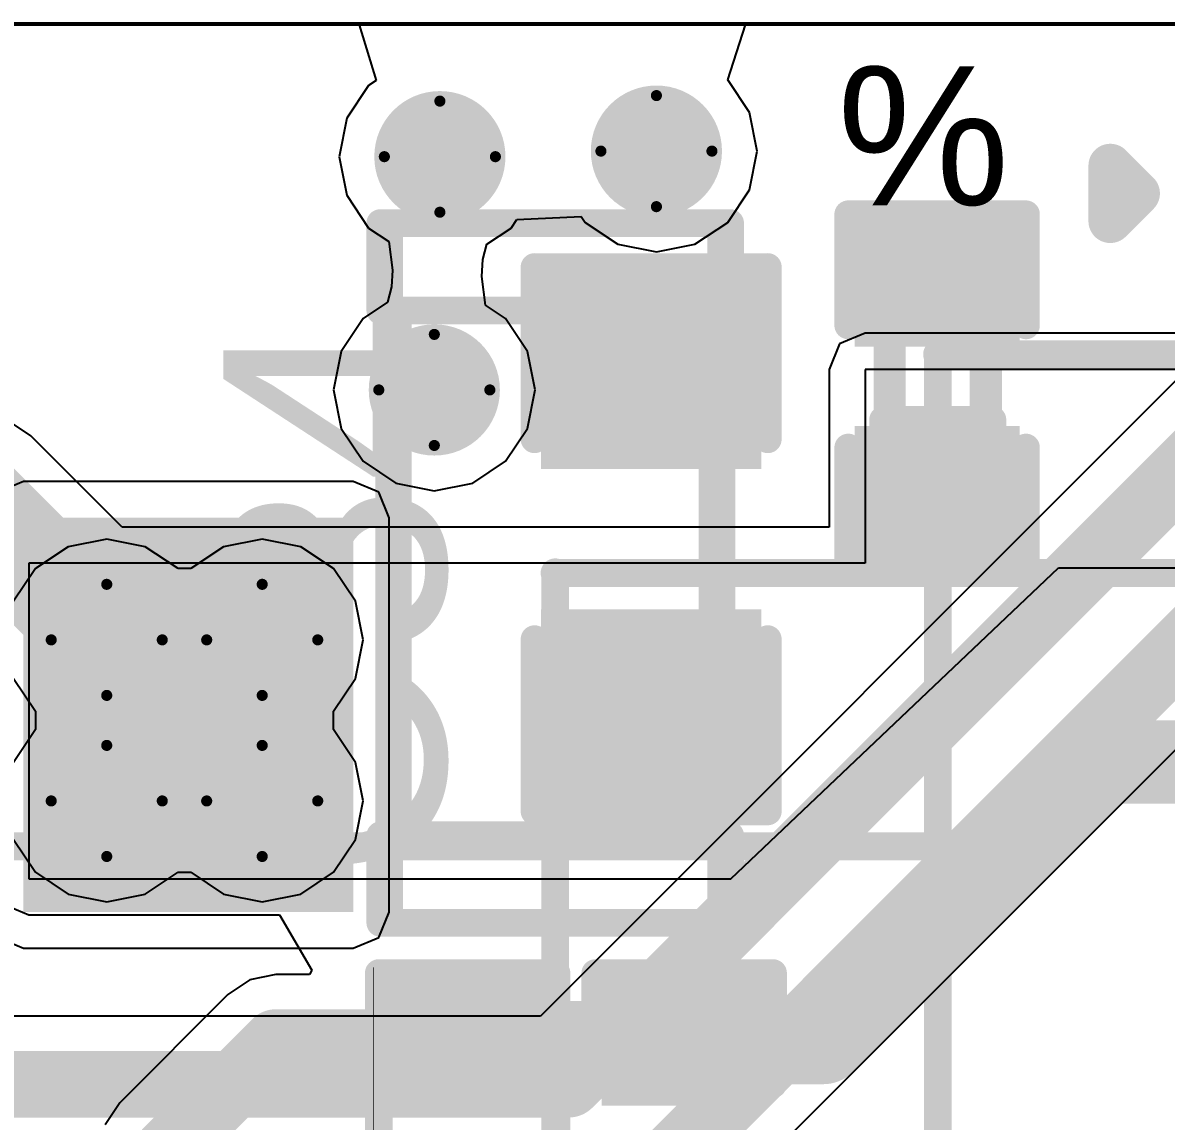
# Model space of a CAD drawing. Header units: millimetres. Extents: x -16 to 330, y -45 to 150.
# Drawn here: x 30.07 to 35.3, y 71 to 76.02 of the extents above; entities that cross this region are included whole.
import ezdxf

# ---------------------------------------------------------------- set-up
doc = ezdxf.new("R2010")
doc.units = ezdxf.units.MM
for name, color, linetype in [('BottomLayer', 5, 'Continuous'), ('BottomSolder', 6, 'Continuous'), ('DrillDrawing', 1, 'Continuous'), ('Mechanical13', 56, 'Continuous'), ('MidLayer1', 16, 'Continuous'), ('MidLayer2', 76, 'Continuous'), ('TopLayer', 1, 'Continuous'), ('TopOverlay', 2, 'Continuous'), ('TopPaste', 8, 'Continuous'), ('TopSolder', 216, 'Continuous'), ('ViaHoleLayer', 16, 'Continuous')]:
    doc.layers.add(name, color=color, linetype=linetype)
doc.styles.add('Arial', font='arial.ttf', dxfattribs={"height": 0.2})

# ---------------------------------------------------------------- blocks, each defined once
blk = doc.blocks.new('41_SMD_M______58')
at = {"layer": 'TopOverlay', "const_width": 0.2}
for points in [[(-9.8044, 8.9916), (-9.6774, 8.8646)], [(-9.8044, 8.7376), (-9.8044, 8.9916)], [(-9.8044, 8.7376), (-9.6774, 8.8646)]]:
    blk.add_lwpolyline(points, dxfattribs=at)
at = {"layer": 'TopOverlay', "const_width": 0.1}
for points in [[(-9.8544, 8.9916, 1), (-9.7544, 8.9916, 1)], [(-9.8544, 8.9916, 1), (-9.7544, 8.9916, 1)], [(-9.7274, 8.8646, 1), (-9.6274, 8.8646, 1)], [(-9.7274, 8.8646, 1), (-9.6274, 8.8646, 1)], [(-9.8544, 8.7376, 1), (-9.7544, 8.7376, 1)], [(-9.8544, 8.7376, 1), (-9.7544, 8.7376, 1)]]:
    blk.add_lwpolyline(points, format="xyb", close=True, dxfattribs=at)
blk = doc.blocks.new('R___0402_96')
at = {"layer": 'TopLayer'}
for points in [[(-0.6985, -0.3175), (-0.6985, 0.3175), (-0.2413, 0.3175), (-0.2413, -0.3175)], [(0.2413, -0.3175), (0.2413, 0.3175), (0.6985, 0.3175), (0.6985, -0.3175)]]:
    blk.add_hatch(color=1, dxfattribs=at).paths.add_polyline_path(points)
at = {"layer": 'TopPaste'}
for points in [[(-0.6985, -0.3175), (-0.6985, 0.3175), (-0.2413, 0.3175), (-0.2413, -0.3175)], [(0.2413, -0.3175), (0.2413, 0.3175), (0.6985, 0.3175), (0.6985, -0.3175)]]:
    blk.add_hatch(color=8, dxfattribs=at).paths.add_polyline_path(points)
at = {"layer": 'TopSolder'}
for points in [[(-0.7535, -0.3725), (-0.7535, 0.3725), (-0.1863, 0.3725), (-0.1863, -0.3725)], [(0.1863, -0.3725), (0.1863, 0.3725), (0.7535, 0.3725), (0.7535, -0.3725)]]:
    blk.add_hatch(color=216, dxfattribs=at).paths.add_polyline_path(points)
at = {"layer": 'TopOverlay'}
for points, const_width in [([(-0.7874, -0.4064), (-0.7874, 0.4064)], 0.127), ([(0.7874, 0.4064), (-0.7874, 0.4064)], 0.127), ([(0.7874, -0.4064), (0.7874, 0.4064)], 0.127), ([(0.7874, -0.4064), (-0.7874, -0.4064)], 0.127), ([(0.8128, -0.4318), (-0.8128, -0.4318)], 0.00323)]:
    blk.add_lwpolyline(points, dxfattribs=dict(at, const_width=const_width))
for points, const_width in [([(-0.8191, 0.4064, 1), (-0.7556, 0.4064, 1)], 0.0635), ([(-0.8191, 0.4064, 1), (-0.7556, 0.4064, 1)], 0.0635), ([(0.7556, 0.4064, 1), (0.8191, 0.4064, 1)], 0.0635), ([(0.7556, 0.4064, 1), (0.8191, 0.4064, 1)], 0.0635), ([(-0.8191, -0.4064, 1), (-0.7556, -0.4064, 1)], 0.0635), ([(-0.8191, -0.4064, 1), (-0.7556, -0.4064, 1)], 0.0635), ([(0.7556, -0.4064, 1), (0.8191, -0.4064, 1)], 0.0635), ([(0.7556, -0.4064, 1), (0.8191, -0.4064, 1)], 0.0635), ([(-0.8136, -0.4318, 1), (-0.812, -0.4318, 1)], 0.00161), ([(0.812, -0.4318, 1), (0.8136, -0.4318, 1)], 0.00161)]:
    blk.add_lwpolyline(points, format="xyb", close=True, dxfattribs=dict(at, const_width=const_width))
blk = doc.blocks.new('C___0402_160')
at = {"layer": 'TopLayer'}
for points in [[(-0.6985, -0.3175), (-0.6985, 0.3175), (-0.2413, 0.3175), (-0.2413, -0.3175)], [(0.2413, -0.3175), (0.2413, 0.3175), (0.6985, 0.3175), (0.6985, -0.3175)]]:
    blk.add_hatch(color=1, dxfattribs=at).paths.add_polyline_path(points)
at = {"layer": 'TopPaste'}
for points in [[(-0.6985, -0.3175), (-0.6985, 0.3175), (-0.2413, 0.3175), (-0.2413, -0.3175)], [(0.2413, -0.3175), (0.2413, 0.3175), (0.6985, 0.3175), (0.6985, -0.3175)]]:
    blk.add_hatch(color=8, dxfattribs=at).paths.add_polyline_path(points)
at = {"layer": 'TopSolder'}
for points in [[(-0.7585, -0.3775), (-0.7585, 0.3775), (-0.1813, 0.3775), (-0.1813, -0.3775)], [(0.1813, -0.3775), (0.1813, 0.3775), (0.7585, 0.3775), (0.7585, -0.3775)]]:
    blk.add_hatch(color=216, dxfattribs=at).paths.add_polyline_path(points)
at = {"layer": 'TopOverlay', "const_width": 0.127}
for points in [[(-0.7874, 0.4064), (-0.2794, 0.4064)], [(-0.7874, 0.4064), (-0.7874, -0.4064)], [(0.2794, 0.4064), (0.7874, 0.4064)], [(0.7874, 0.4064), (0.7874, -0.4064)], [(-0.7874, -0.4064), (-0.2794, -0.4064)], [(0.2794, -0.4064), (0.7874, -0.4064)]]:
    blk.add_lwpolyline(points, dxfattribs=at)
at = {"layer": 'TopOverlay', "const_width": 0.0635}
for points in [[(-0.8191, 0.4064, 1), (-0.7556, 0.4064, 1)], [(-0.8191, 0.4064, 1), (-0.7556, 0.4064, 1)], [(-0.3111, 0.4064, 1), (-0.2477, 0.4064, 1)], [(0.2477, 0.4064, 1), (0.3111, 0.4064, 1)], [(0.7556, 0.4064, 1), (0.8191, 0.4064, 1)], [(0.7556, 0.4064, 1), (0.8191, 0.4064, 1)], [(-0.8191, -0.4064, 1), (-0.7556, -0.4064, 1)], [(-0.8191, -0.4064, 1), (-0.7556, -0.4064, 1)], [(-0.3111, -0.4064, 1), (-0.2477, -0.4064, 1)], [(0.2477, -0.4064, 1), (0.3111, -0.4064, 1)], [(0.7556, -0.4064, 1), (0.8191, -0.4064, 1)], [(0.7556, -0.4064, 1), (0.8191, -0.4064, 1)]]:
    blk.add_lwpolyline(points, format="xyb", close=True, dxfattribs=at)
blk = doc.blocks.new('C___0402_161')
at = {"layer": 'TopLayer'}
for points in [[(-0.6985, -0.3175), (-0.6985, 0.3175), (-0.2413, 0.3175), (-0.2413, -0.3175)], [(0.2413, -0.3175), (0.2413, 0.3175), (0.6985, 0.3175), (0.6985, -0.3175)]]:
    blk.add_hatch(color=1, dxfattribs=at).paths.add_polyline_path(points)
at = {"layer": 'TopPaste'}
for points in [[(-0.6985, -0.3175), (-0.6985, 0.3175), (-0.2413, 0.3175), (-0.2413, -0.3175)], [(0.2413, -0.3175), (0.2413, 0.3175), (0.6985, 0.3175), (0.6985, -0.3175)]]:
    blk.add_hatch(color=8, dxfattribs=at).paths.add_polyline_path(points)
at = {"layer": 'TopSolder'}
for points in [[(-0.7585, -0.3775), (-0.7585, 0.3775), (-0.1813, 0.3775), (-0.1813, -0.3775)], [(0.1813, -0.3775), (0.1813, 0.3775), (0.7585, 0.3775), (0.7585, -0.3775)]]:
    blk.add_hatch(color=216, dxfattribs=at).paths.add_polyline_path(points)
at = {"layer": 'TopOverlay', "const_width": 0.127}
for points in [[(-0.7874, 0.4064), (-0.7874, -0.4064)], [(-0.7874, 0.4064), (-0.2794, 0.4064)], [(0.2794, 0.4064), (0.7874, 0.4064)], [(0.7874, 0.4064), (0.7874, -0.4064)], [(-0.7874, -0.4064), (-0.2794, -0.4064)], [(0.2794, -0.4064), (0.7874, -0.4064)]]:
    blk.add_lwpolyline(points, dxfattribs=at)
at = {"layer": 'TopOverlay', "const_width": 0.0635}
for points in [[(-0.8191, 0.4064, 1), (-0.7556, 0.4064, 1)], [(-0.8191, 0.4064, 1), (-0.7556, 0.4064, 1)], [(-0.3111, 0.4064, 1), (-0.2477, 0.4064, 1)], [(0.2477, 0.4064, 1), (0.3111, 0.4064, 1)], [(0.7556, 0.4064, 1), (0.8191, 0.4064, 1)], [(0.7556, 0.4064, 1), (0.8191, 0.4064, 1)], [(-0.8191, -0.4064, 1), (-0.7556, -0.4064, 1)], [(-0.8191, -0.4064, 1), (-0.7556, -0.4064, 1)], [(-0.3111, -0.4064, 1), (-0.2477, -0.4064, 1)], [(0.2477, -0.4064, 1), (0.3111, -0.4064, 1)], [(0.7556, -0.4064, 1), (0.8191, -0.4064, 1)], [(0.7556, -0.4064, 1), (0.8191, -0.4064, 1)]]:
    blk.add_lwpolyline(points, format="xyb", close=True, dxfattribs=at)
blk = doc.blocks.new('C___0603_162')
at = {"layer": 'TopLayer'}
for points in [[(-0.381, 0.4445), (-0.381, -0.4445), (-1.143, -0.4445), (-1.143, 0.4445)], [(1.143, 0.4445), (1.143, -0.4445), (0.381, -0.4445), (0.381, 0.4445)]]:
    blk.add_hatch(color=1, dxfattribs=at).paths.add_polyline_path(points)
at = {"layer": 'TopPaste'}
for points in [[(-0.381, 0.4445), (-0.381, -0.4445), (-1.143, -0.4445), (-1.143, 0.4445)], [(1.143, 0.4445), (1.143, -0.4445), (0.381, -0.4445), (0.381, 0.4445)]]:
    blk.add_hatch(color=8, dxfattribs=at).paths.add_polyline_path(points)
at = {"layer": 'TopSolder'}
for points in [[(-0.321, 0.5045), (-0.321, -0.5045), (-1.203, -0.5045), (-1.203, 0.5045)], [(1.203, 0.5045), (1.203, -0.5045), (0.321, -0.5045), (0.321, 0.5045)]]:
    blk.add_hatch(color=216, dxfattribs=at).paths.add_polyline_path(points)
at = {"layer": 'TopOverlay', "const_width": 0.127}
for points in [[(-1.2446, 0.5334), (-0.4572, 0.5334)], [(-1.2446, 0.5334), (-1.2446, -0.5334)], [(0.4572, 0.5334), (1.2446, 0.5334)], [(1.2446, 0.5334), (1.2446, -0.5334)], [(-1.2446, -0.5334), (-0.4572, -0.5334)], [(0.4572, -0.5334), (1.2446, -0.5334)]]:
    blk.add_lwpolyline(points, dxfattribs=at)
at = {"layer": 'TopOverlay', "const_width": 0.0635}
for points in [[(-1.2764, 0.5334, 1), (-1.2128, 0.5334, 1)], [(-1.2764, 0.5334, 1), (-1.2128, 0.5334, 1)], [(-0.4889, 0.5334, 1), (-0.4254, 0.5334, 1)], [(0.4254, 0.5334, 1), (0.4889, 0.5334, 1)], [(1.2128, 0.5334, 1), (1.2764, 0.5334, 1)], [(1.2128, 0.5334, 1), (1.2764, 0.5334, 1)], [(-1.2764, -0.5334, 1), (-1.2128, -0.5334, 1)], [(-1.2764, -0.5334, 1), (-1.2128, -0.5334, 1)], [(-0.4889, -0.5334, 1), (-0.4254, -0.5334, 1)], [(0.4254, -0.5334, 1), (0.4889, -0.5334, 1)], [(1.2128, -0.5334, 1), (1.2764, -0.5334, 1)], [(1.2128, -0.5334, 1), (1.2764, -0.5334, 1)]]:
    blk.add_lwpolyline(points, format="xyb", close=True, dxfattribs=at)

msp = doc.modelspace()

# ---------------------------------------------------------------- hatches: boundary and pattern name
at = {"layer": 'BottomLayer'}
h = msp.add_hatch(color=5, dxfattribs=at)
edge = h.paths.add_edge_path()
edge.add_arc((32.9692, 75.438), 0.3, 0, 360)
h = msp.add_hatch(color=5, dxfattribs=at)
edge = h.paths.add_edge_path()
edge.add_arc((31.9786, 75.4126), 0.3, 0, 360)
h = msp.add_hatch(color=5, dxfattribs=at)
edge = h.paths.add_edge_path()
edge.add_arc((31.9532, 74.3458), 0.3, 0, 360)
msp.add_hatch(color=5, dxfattribs=at).paths.add_polyline_path([(30.0736, 71.9582), (31.5822, 71.9582), (31.5822, 73.7616), (30.0736, 73.7616)])
h = msp.add_hatch(color=5, dxfattribs=at)
edge = h.paths.add_edge_path()
edge.add_arc((30.4546, 73.2028), 0.3, 0, 360)
h = msp.add_hatch(color=5, dxfattribs=at)
edge = h.paths.add_edge_path()
edge.add_arc((31.1658, 73.2028), 0.3, 0, 360)
h = msp.add_hatch(color=5, dxfattribs=at)
edge = h.paths.add_edge_path()
edge.add_arc((30.4546, 72.4662), 0.3, 0, 360)
h = msp.add_hatch(color=5, dxfattribs=at)
edge = h.paths.add_edge_path()
edge.add_arc((31.1658, 72.4662), 0.3, 0, 360)
at = {"layer": 'BottomSolder'}
h = msp.add_hatch(color=6, dxfattribs=at)
edge = h.paths.add_edge_path()
edge.add_arc((32.9692, 75.438), 0.15, 0, 360)
h = msp.add_hatch(color=6, dxfattribs=at)
edge = h.paths.add_edge_path()
edge.add_arc((31.9786, 75.4126), 0.15, 0, 360)
h = msp.add_hatch(color=6, dxfattribs=at)
edge = h.paths.add_edge_path()
edge.add_arc((31.9532, 74.3458), 0.15, 0, 360)
h = msp.add_hatch(color=6, dxfattribs=at)
edge = h.paths.add_edge_path()
edge.add_arc((30.4546, 73.2028), 0.15, 0, 360)
h = msp.add_hatch(color=6, dxfattribs=at)
edge = h.paths.add_edge_path()
edge.add_arc((31.1658, 73.2028), 0.15, 0, 360)
h = msp.add_hatch(color=6, dxfattribs=at)
edge = h.paths.add_edge_path()
edge.add_arc((30.4546, 72.4662), 0.15, 0, 360)
h = msp.add_hatch(color=6, dxfattribs=at)
edge = h.paths.add_edge_path()
edge.add_arc((31.1658, 72.4662), 0.15, 0, 360)
at = {"layer": 'MidLayer1'}
h = msp.add_hatch(color=16, dxfattribs=at)
edge = h.paths.add_edge_path()
edge.add_arc((32.9692, 75.438), 0.3, 0, 360)
h = msp.add_hatch(color=16, dxfattribs=at)
edge = h.paths.add_edge_path()
edge.add_arc((31.9786, 75.4126), 0.3, 0, 360)
h = msp.add_hatch(color=16, dxfattribs=at)
edge = h.paths.add_edge_path()
edge.add_arc((31.9532, 74.3458), 0.3, 0, 360)
h = msp.add_hatch(color=16, dxfattribs=at)
edge = h.paths.add_edge_path()
edge.add_arc((30.4546, 73.2028), 0.3, 0, 360)
h = msp.add_hatch(color=16, dxfattribs=at)
edge = h.paths.add_edge_path()
edge.add_arc((31.1658, 73.2028), 0.3, 0, 360)
h = msp.add_hatch(color=16, dxfattribs=at)
edge = h.paths.add_edge_path()
edge.add_arc((30.4546, 72.4662), 0.3, 0, 360)
h = msp.add_hatch(color=16, dxfattribs=at)
edge = h.paths.add_edge_path()
edge.add_arc((31.1658, 72.4662), 0.3, 0, 360)
at = {"layer": 'MidLayer2'}
h = msp.add_hatch(color=76, dxfattribs=at)
edge = h.paths.add_edge_path()
edge.add_arc((32.9692, 75.438), 0.3, 0, 360)
h = msp.add_hatch(color=76, dxfattribs=at)
edge = h.paths.add_edge_path()
edge.add_arc((31.9786, 75.4126), 0.3, 0, 360)
h = msp.add_hatch(color=76, dxfattribs=at)
edge = h.paths.add_edge_path()
edge.add_arc((31.9532, 74.3458), 0.3, 0, 360)
h = msp.add_hatch(color=76, dxfattribs=at)
edge = h.paths.add_edge_path()
edge.add_arc((30.4546, 73.2028), 0.3, 0, 360)
h = msp.add_hatch(color=76, dxfattribs=at)
edge = h.paths.add_edge_path()
edge.add_arc((31.1658, 73.2028), 0.3, 0, 360)
h = msp.add_hatch(color=76, dxfattribs=at)
edge = h.paths.add_edge_path()
edge.add_arc((30.4546, 72.4662), 0.3, 0, 360)
h = msp.add_hatch(color=76, dxfattribs=at)
edge = h.paths.add_edge_path()
edge.add_arc((31.1658, 72.4662), 0.3, 0, 360)
at = {"layer": 'TopLayer'}
h = msp.add_hatch(color=1, dxfattribs=at)
edge = h.paths.add_edge_path()
edge.add_arc((32.9692, 75.438), 0.3, 0, 360)
h = msp.add_hatch(color=1, dxfattribs=at)
edge = h.paths.add_edge_path()
edge.add_arc((31.9786, 75.4126), 0.3, 0, 360)
h = msp.add_hatch(color=1, dxfattribs=at)
edge = h.paths.add_edge_path()
edge.add_arc((31.9532, 74.3458), 0.3, 0, 360)
h = msp.add_hatch(color=1, dxfattribs=at)
edge = h.paths.add_edge_path()
edge.add_arc((30.4546, 73.2028), 0.3, 0, 360)
h = msp.add_hatch(color=1, dxfattribs=at)
edge = h.paths.add_edge_path()
edge.add_arc((31.1658, 73.2028), 0.3, 0, 360)
h = msp.add_hatch(color=1, dxfattribs=at)
edge = h.paths.add_edge_path()
edge.add_arc((30.4546, 72.4662), 0.3, 0, 360)
h = msp.add_hatch(color=1, dxfattribs=at)
edge = h.paths.add_edge_path()
edge.add_arc((31.1658, 72.4662), 0.3, 0, 360)
at = {"layer": 'TopSolder'}
h = msp.add_hatch(color=216, dxfattribs=at)
edge = h.paths.add_edge_path()
edge.add_arc((32.9692, 75.438), 0.15, 0, 360)
h = msp.add_hatch(color=216, dxfattribs=at)
edge = h.paths.add_edge_path()
edge.add_arc((31.9786, 75.4126), 0.15, 0, 360)
h = msp.add_hatch(color=216, dxfattribs=at)
edge = h.paths.add_edge_path()
edge.add_arc((31.9532, 74.3458), 0.15, 0, 360)
h = msp.add_hatch(color=216, dxfattribs=at)
edge = h.paths.add_edge_path()
edge.add_arc((30.4546, 73.2028), 0.15, 0, 360)
h = msp.add_hatch(color=216, dxfattribs=at)
edge = h.paths.add_edge_path()
edge.add_arc((31.1658, 73.2028), 0.15, 0, 360)
h = msp.add_hatch(color=216, dxfattribs=at)
edge = h.paths.add_edge_path()
edge.add_arc((30.4546, 72.4662), 0.15, 0, 360)
h = msp.add_hatch(color=216, dxfattribs=at)
edge = h.paths.add_edge_path()
edge.add_arc((31.1658, 72.4662), 0.15, 0, 360)
at = {"layer": 'ViaHoleLayer'}
h = msp.add_hatch(color=16, dxfattribs=at)
edge = h.paths.add_edge_path()
edge.add_arc((32.9692, 75.438), 0.15, 0, 360)
h = msp.add_hatch(color=16, dxfattribs=at)
edge = h.paths.add_edge_path()
edge.add_arc((31.9786, 75.4126), 0.15, 0, 360)
h = msp.add_hatch(color=16, dxfattribs=at)
edge = h.paths.add_edge_path()
edge.add_arc((31.9532, 74.3458), 0.15, 0, 360)
h = msp.add_hatch(color=16, dxfattribs=at)
edge = h.paths.add_edge_path()
edge.add_arc((30.4546, 73.2028), 0.15, 0, 360)
h = msp.add_hatch(color=16, dxfattribs=at)
edge = h.paths.add_edge_path()
edge.add_arc((31.1658, 73.2028), 0.15, 0, 360)
h = msp.add_hatch(color=16, dxfattribs=at)
edge = h.paths.add_edge_path()
edge.add_arc((30.4546, 72.4662), 0.15, 0, 360)
h = msp.add_hatch(color=16, dxfattribs=at)
edge = h.paths.add_edge_path()
edge.add_arc((31.1658, 72.4662), 0.15, 0, 360)

# ---------------------------------------------------------------- linework, layer by layer
at = {"layer": 'BottomLayer'}
for p, q in [((17.2719, 76.0245), (94.3193, 76.0245)), ((35.3964, 74.4386), (32.4394, 71.4816)), ((30.0736, 73.9266), (29.957, 73.8782)), ((31.5822, 73.9266), (30.0736, 73.9266)), ((31.6989, 73.8782), (31.5822, 73.9266)), ((31.7472, 73.7616), (31.6989, 73.8782)), ((31.7472, 71.9582), (31.7472, 73.7616)), ((32.9589, 70.3161), (36.0615, 73.4186)), ((31.6989, 71.8416), (31.7472, 71.9582)), ((29.957, 71.8416), (30.0736, 71.7932)), ((31.5822, 71.7932), (31.6989, 71.8416)), ((30.0736, 71.7932), (31.5822, 71.7932)), ((32.4394, 71.4816), (25.0246, 71.4816))]:
    msp.add_line(p, q, dxfattribs=at)
at = {"layer": 'BottomLayer', "const_width": 0.3048}
for points in [[(32.5681, 71.1708), (35.6161, 74.2188)], [(32.7392, 70.5358), (35.9328, 73.7294)], [(25.0246, 71.1708), (32.5681, 71.1708)]]:
    msp.add_lwpolyline(points, dxfattribs=at)
at = {"layer": 'BottomLayer', "const_width": 0.1524}
msp.add_lwpolyline([(32.4919, 71.1708, 1), (32.6443, 71.1708, 1)], format="xyb", close=True, dxfattribs=at)
msp.add_lwpolyline([(32.4919, 71.1708, 1), (32.6443, 71.1708, 1)], format="xyb", close=True, dxfattribs=at)
at = {"layer": 'DrillDrawing', "const_width": 0.0508}
for points in [[(31.7246, 75.4126), (31.9786, 75.6666)], [(31.9786, 75.6666), (32.2326, 75.4126)], [(32.7152, 75.438), (32.9692, 75.692)], [(32.9692, 75.692), (33.2232, 75.438)], [(31.7246, 75.4126), (31.9786, 75.1586)], [(31.9786, 75.1586), (32.2326, 75.4126)], [(32.7152, 75.438), (32.9692, 75.184)], [(32.9692, 75.184), (33.2232, 75.438)], [(31.6992, 74.3458), (31.9532, 74.5998)], [(31.9532, 74.5998), (32.2072, 74.3458)], [(31.6992, 74.3458), (31.9532, 74.0918)], [(31.9532, 74.0918), (32.2072, 74.3458)], [(30.2006, 73.2028), (30.4546, 73.4568)], [(30.4546, 73.4568), (30.7086, 73.2028)], [(30.9118, 73.2028), (31.1658, 73.4568)], [(31.1658, 73.4568), (31.4198, 73.2028)], [(30.2006, 73.2028), (30.4546, 72.9488)], [(30.4546, 72.9488), (30.7086, 73.2028)], [(30.9118, 73.2028), (31.1658, 72.9488)], [(31.1658, 72.9488), (31.4198, 73.2028)], [(30.2006, 72.4662), (30.4546, 72.7202)], [(30.4546, 72.7202), (30.7086, 72.4662)], [(30.9118, 72.4662), (31.1658, 72.7202)], [(31.1658, 72.7202), (31.4198, 72.4662)], [(30.2006, 72.4662), (30.4546, 72.2122)], [(30.4546, 72.2122), (30.7086, 72.4662)], [(30.9118, 72.4662), (31.1658, 72.2122)], [(31.1658, 72.2122), (31.4198, 72.4662)]]:
    msp.add_lwpolyline(points, dxfattribs=at)
at = {"layer": 'DrillDrawing', "const_width": 0.0254}
for points in [[(31.9659, 75.6666, 1), (31.9913, 75.6666, 1)], [(31.9659, 75.6666, 1), (31.9913, 75.6666, 1)], [(32.9565, 75.692, 1), (32.9819, 75.692, 1)], [(32.9565, 75.692, 1), (32.9819, 75.692, 1)], [(31.7119, 75.4126, 1), (31.7373, 75.4126, 1)], [(31.7119, 75.4126, 1), (31.7373, 75.4126, 1)], [(32.2199, 75.4126, 1), (32.2453, 75.4126, 1)], [(32.2199, 75.4126, 1), (32.2453, 75.4126, 1)], [(32.7025, 75.438, 1), (32.7279, 75.438, 1)], [(32.7025, 75.438, 1), (32.7279, 75.438, 1)], [(33.2105, 75.438, 1), (33.2359, 75.438, 1)], [(33.2105, 75.438, 1), (33.2359, 75.438, 1)], [(32.9565, 75.184, 1), (32.9819, 75.184, 1)], [(32.9565, 75.184, 1), (32.9819, 75.184, 1)], [(31.9659, 75.1586, 1), (31.9913, 75.1586, 1)], [(31.9659, 75.1586, 1), (31.9913, 75.1586, 1)], [(31.9405, 74.5998, 1), (31.9659, 74.5998, 1)], [(31.9405, 74.5998, 1), (31.9659, 74.5998, 1)], [(31.6865, 74.3458, 1), (31.7119, 74.3458, 1)], [(31.6865, 74.3458, 1), (31.7119, 74.3458, 1)], [(32.1945, 74.3458, 1), (32.2199, 74.3458, 1)], [(32.1945, 74.3458, 1), (32.2199, 74.3458, 1)], [(31.9405, 74.0918, 1), (31.9659, 74.0918, 1)], [(31.9405, 74.0918, 1), (31.9659, 74.0918, 1)], [(30.4419, 73.4568, 1), (30.4673, 73.4568, 1)], [(30.4419, 73.4568, 1), (30.4673, 73.4568, 1)], [(31.1531, 73.4568, 1), (31.1785, 73.4568, 1)], [(31.1531, 73.4568, 1), (31.1785, 73.4568, 1)], [(30.1879, 73.2028, 1), (30.2133, 73.2028, 1)], [(30.1879, 73.2028, 1), (30.2133, 73.2028, 1)], [(30.6959, 73.2028, 1), (30.7213, 73.2028, 1)], [(30.6959, 73.2028, 1), (30.7213, 73.2028, 1)], [(30.8991, 73.2028, 1), (30.9245, 73.2028, 1)], [(30.8991, 73.2028, 1), (30.9245, 73.2028, 1)], [(31.4071, 73.2028, 1), (31.4325, 73.2028, 1)], [(31.4071, 73.2028, 1), (31.4325, 73.2028, 1)], [(30.4419, 72.9488, 1), (30.4673, 72.9488, 1)], [(30.4419, 72.9488, 1), (30.4673, 72.9488, 1)], [(31.1531, 72.9488, 1), (31.1785, 72.9488, 1)], [(31.1531, 72.9488, 1), (31.1785, 72.9488, 1)], [(30.4419, 72.7202, 1), (30.4673, 72.7202, 1)], [(30.4419, 72.7202, 1), (30.4673, 72.7202, 1)], [(31.1531, 72.7202, 1), (31.1785, 72.7202, 1)], [(31.1531, 72.7202, 1), (31.1785, 72.7202, 1)], [(30.1879, 72.4662, 1), (30.2133, 72.4662, 1)], [(30.1879, 72.4662, 1), (30.2133, 72.4662, 1)], [(30.6959, 72.4662, 1), (30.7213, 72.4662, 1)], [(30.6959, 72.4662, 1), (30.7213, 72.4662, 1)], [(30.8991, 72.4662, 1), (30.9245, 72.4662, 1)], [(30.8991, 72.4662, 1), (30.9245, 72.4662, 1)], [(31.4071, 72.4662, 1), (31.4325, 72.4662, 1)], [(31.4071, 72.4662, 1), (31.4325, 72.4662, 1)], [(30.4419, 72.2122, 1), (30.4673, 72.2122, 1)], [(30.4419, 72.2122, 1), (30.4673, 72.2122, 1)], [(31.1531, 72.2122, 1), (31.1785, 72.2122, 1)], [(31.1531, 72.2122, 1), (31.1785, 72.2122, 1)]]:
    msp.add_lwpolyline(points, format="xyb", close=True, dxfattribs=at)
at = {"layer": 'Mechanical13', "const_width": 0.127}
for points in [[(31.7062, 75.1088), (31.7462, 75.1088)], [(31.7062, 74.7088), (31.7062, 75.1088)], [(31.7462, 75.1088), (33.2662, 75.1088)], [(31.7462, 71.9088), (31.7462, 75.1088)], [(33.2662, 75.1088), (33.3062, 75.1088)], [(33.2662, 71.9088), (33.2662, 75.1088)], [(33.3062, 74.7088), (33.3062, 75.1088)], [(34.0062, 75.0088), (34.0262, 75.0088)], [(34.0062, 74.8088), (34.0062, 75.0088)], [(34.0262, 75.0088), (34.4862, 75.0088)], [(34.0262, 74.0088), (34.0262, 75.0088)], [(34.4862, 75.0088), (34.5062, 75.0088)], [(34.4862, 74.0088), (34.4862, 75.0088)], [(34.5062, 74.8088), (34.5062, 75.0088)], [(34.0062, 74.8088), (34.0262, 74.8088)], [(34.0262, 74.8088), (34.4862, 74.8088)], [(34.0462, 74.2088), (34.0462, 74.8088)], [(34.4662, 74.2088), (34.4662, 74.8088)], [(34.4862, 74.8088), (34.5062, 74.8088)], [(31.7062, 74.7088), (31.7462, 74.7088)], [(31.7462, 74.7088), (33.2662, 74.7088)], [(31.7862, 72.3088), (31.7862, 74.7088)], [(33.2262, 72.3088), (33.2262, 74.7088)], [(33.2662, 74.7088), (33.3062, 74.7088)], [(34.2562, 74.5088), (42.201, 74.5088)], [(34.2562, 74.5088), (42.201, 74.5088)], [(34.2562, 70.5364), (34.2562, 74.5088)], [(34.2562, 70.5364), (34.2562, 74.5088)], [(34.0062, 74.2088), (34.0262, 74.2088)], [(34.0062, 74.0088), (34.0062, 74.2088)], [(34.0262, 74.2088), (34.4862, 74.2088)], [(34.4862, 74.2088), (34.5062, 74.2088)], [(34.5062, 74.0088), (34.5062, 74.2088)], [(34.0062, 74.0088), (34.0262, 74.0088)], [(34.0262, 74.0088), (34.4862, 74.0088)], [(34.4862, 74.0088), (34.5062, 74.0088)], [(32.5062, 73.5088), (40.451, 73.5088)], [(32.5062, 73.5088), (40.451, 73.5088)], [(32.5062, 69.5364), (32.5062, 73.5088)], [(32.5062, 69.5364), (32.5062, 73.5088)], [(31.7062, 72.3088), (31.7462, 72.3088)], [(31.7062, 71.9088), (31.7062, 72.3088)], [(31.7462, 72.3088), (33.2662, 72.3088)], [(33.2662, 72.3088), (33.3062, 72.3088)], [(33.3062, 71.9088), (33.3062, 72.3088)], [(26.5062, 72.2588), (34.451, 72.2588)], [(26.5062, 72.2588), (34.451, 72.2588)], [(31.7062, 71.9088), (31.7462, 71.9088)], [(31.7462, 71.9088), (33.2662, 71.9088)], [(33.2662, 71.9088), (33.3062, 71.9088)]]:
    msp.add_lwpolyline(points, dxfattribs=at)
at = {"layer": 'Mechanical13'}
for points, const_width in [([(31.6745, 75.1088, 1), (31.738, 75.1088, 1)], 0.0635), ([(31.6745, 75.1088, 1), (31.738, 75.1088, 1)], 0.0635), ([(31.7145, 75.1088, 1), (31.778, 75.1088, 1)], 0.0635), ([(31.7145, 75.1088, 1), (31.778, 75.1088, 1)], 0.0635), ([(31.7145, 75.1088, 1), (31.778, 75.1088, 1)], 0.0635), ([(33.2345, 75.1088, 1), (33.298, 75.1088, 1)], 0.0635), ([(33.2345, 75.1088, 1), (33.298, 75.1088, 1)], 0.0635), ([(33.2345, 75.1088, 1), (33.298, 75.1088, 1)], 0.0635), ([(33.2745, 75.1088, 1), (33.338, 75.1088, 1)], 0.0635), ([(33.2745, 75.1088, 1), (33.338, 75.1088, 1)], 0.0635), ([(33.9745, 75.0088, 1), (34.038, 75.0088, 1)], 0.0635), ([(33.9745, 75.0088, 1), (34.038, 75.0088, 1)], 0.0635), ([(33.9945, 75.0088, 1), (34.058, 75.0088, 1)], 0.0635), ([(33.9945, 75.0088, 1), (34.058, 75.0088, 1)], 0.0635), ([(33.9945, 75.0088, 1), (34.058, 75.0088, 1)], 0.0635), ([(34.4545, 75.0088, 1), (34.518, 75.0088, 1)], 0.0635), ([(34.4545, 75.0088, 1), (34.518, 75.0088, 1)], 0.0635), ([(34.4545, 75.0088, 1), (34.518, 75.0088, 1)], 0.0635), ([(34.4745, 75.0088, 1), (34.538, 75.0088, 1)], 0.0635), ([(34.4745, 75.0088, 1), (34.538, 75.0088, 1)], 0.0635), ([(33.9745, 74.8088, 1), (34.038, 74.8088, 1)], 0.0635), ([(33.9745, 74.8088, 1), (34.038, 74.8088, 1)], 0.0635), ([(33.9945, 74.8088, 1), (34.058, 74.8088, 1)], 0.0635), ([(33.9945, 74.8088, 1), (34.058, 74.8088, 1)], 0.0635), ([(34.0145, 74.8088, 1), (34.078, 74.8088, 1)], 0.0635), ([(34.4345, 74.8088, 1), (34.498, 74.8088, 1)], 0.0635), ([(34.4545, 74.8088, 1), (34.518, 74.8088, 1)], 0.0635), ([(34.4545, 74.8088, 1), (34.518, 74.8088, 1)], 0.0635), ([(34.4745, 74.8088, 1), (34.538, 74.8088, 1)], 0.0635), ([(34.4745, 74.8088, 1), (34.538, 74.8088, 1)], 0.0635), ([(31.6745, 74.7088, 1), (31.738, 74.7088, 1)], 0.0635), ([(31.6745, 74.7088, 1), (31.738, 74.7088, 1)], 0.0635), ([(31.7145, 74.7088, 1), (31.778, 74.7088, 1)], 0.0635), ([(31.7145, 74.7088, 1), (31.778, 74.7088, 1)], 0.0635), ([(31.7545, 74.7088, 1), (31.818, 74.7088, 1)], 0.0635), ([(33.1945, 74.7088, 1), (33.258, 74.7088, 1)], 0.0635), ([(33.2345, 74.7088, 1), (33.298, 74.7088, 1)], 0.0635), ([(33.2345, 74.7088, 1), (33.298, 74.7088, 1)], 0.0635), ([(33.2745, 74.7088, 1), (33.338, 74.7088, 1)], 0.0635), ([(33.2745, 74.7088, 1), (33.338, 74.7088, 1)], 0.0635), ([(34.2594, 74.5088, 1), (34.2531, 74.5088, 1)], 0.127), ([(34.2594, 74.5088, 1), (34.2531, 74.5088, 1)], 0.127), ([(34.2213, 74.5088, 1), (34.2848, 74.5088, 1)], 0.0635), ([(34.2213, 74.5088, 1), (34.2848, 74.5088, 1)], 0.0635), ([(34.2245, 74.5088, 1), (34.288, 74.5088, 1)], 0.0635), ([(34.2245, 74.5088, 1), (34.288, 74.5088, 1)], 0.0635), ([(34.2245, 74.5088, 1), (34.288, 74.5088, 1)], 0.0635), ([(34.2245, 74.5088, 1), (34.288, 74.5088, 1)], 0.0635), ([(34.2277, 74.5088, 1), (34.2912, 74.5088, 1)], 0.0635), ([(34.2277, 74.5088, 1), (34.2912, 74.5088, 1)], 0.0635), ([(33.9745, 74.2088, 1), (34.038, 74.2088, 1)], 0.0635), ([(33.9745, 74.2088, 1), (34.038, 74.2088, 1)], 0.0635), ([(33.9945, 74.2088, 1), (34.058, 74.2088, 1)], 0.0635), ([(33.9945, 74.2088, 1), (34.058, 74.2088, 1)], 0.0635), ([(34.0145, 74.2088, 1), (34.078, 74.2088, 1)], 0.0635), ([(34.4345, 74.2088, 1), (34.498, 74.2088, 1)], 0.0635), ([(34.4545, 74.2088, 1), (34.518, 74.2088, 1)], 0.0635), ([(34.4545, 74.2088, 1), (34.518, 74.2088, 1)], 0.0635), ([(34.4745, 74.2088, 1), (34.538, 74.2088, 1)], 0.0635), ([(34.4745, 74.2088, 1), (34.538, 74.2088, 1)], 0.0635), ([(33.9745, 74.0088, 1), (34.038, 74.0088, 1)], 0.0635), ([(33.9745, 74.0088, 1), (34.038, 74.0088, 1)], 0.0635), ([(33.9945, 74.0088, 1), (34.058, 74.0088, 1)], 0.0635), ([(33.9945, 74.0088, 1), (34.058, 74.0088, 1)], 0.0635), ([(33.9945, 74.0088, 1), (34.058, 74.0088, 1)], 0.0635), ([(34.4545, 74.0088, 1), (34.518, 74.0088, 1)], 0.0635), ([(34.4545, 74.0088, 1), (34.518, 74.0088, 1)], 0.0635), ([(34.4545, 74.0088, 1), (34.518, 74.0088, 1)], 0.0635), ([(34.4745, 74.0088, 1), (34.538, 74.0088, 1)], 0.0635), ([(34.4745, 74.0088, 1), (34.538, 74.0088, 1)], 0.0635), ([(32.5094, 73.5088, 1), (32.5031, 73.5088, 1)], 0.127), ([(32.5094, 73.5088, 1), (32.5031, 73.5088, 1)], 0.127), ([(32.4713, 73.5088, 1), (32.5348, 73.5088, 1)], 0.0635), ([(32.4713, 73.5088, 1), (32.5348, 73.5088, 1)], 0.0635), ([(32.4745, 73.5088, 1), (32.538, 73.5088, 1)], 0.0635), ([(32.4745, 73.5088, 1), (32.538, 73.5088, 1)], 0.0635), ([(32.4745, 73.5088, 1), (32.538, 73.5088, 1)], 0.0635), ([(32.4745, 73.5088, 1), (32.538, 73.5088, 1)], 0.0635), ([(32.4777, 73.5088, 1), (32.5412, 73.5088, 1)], 0.0635), ([(32.4777, 73.5088, 1), (32.5412, 73.5088, 1)], 0.0635), ([(31.6745, 72.3088, 1), (31.738, 72.3088, 1)], 0.0635), ([(31.6745, 72.3088, 1), (31.738, 72.3088, 1)], 0.0635), ([(31.7145, 72.3088, 1), (31.778, 72.3088, 1)], 0.0635), ([(31.7145, 72.3088, 1), (31.778, 72.3088, 1)], 0.0635), ([(31.7545, 72.3088, 1), (31.818, 72.3088, 1)], 0.0635), ([(33.1945, 72.3088, 1), (33.258, 72.3088, 1)], 0.0635), ([(33.2345, 72.3088, 1), (33.298, 72.3088, 1)], 0.0635), ([(33.2345, 72.3088, 1), (33.298, 72.3088, 1)], 0.0635), ([(33.2745, 72.3088, 1), (33.338, 72.3088, 1)], 0.0635), ([(33.2745, 72.3088, 1), (33.338, 72.3088, 1)], 0.0635), ([(34.4192, 72.2588, 1), (34.4827, 72.2588, 1)], 0.0635), ([(34.4192, 72.2588, 1), (34.4827, 72.2588, 1)], 0.0635), ([(31.6745, 71.9088, 1), (31.738, 71.9088, 1)], 0.0635), ([(31.6745, 71.9088, 1), (31.738, 71.9088, 1)], 0.0635), ([(31.7145, 71.9088, 1), (31.778, 71.9088, 1)], 0.0635), ([(31.7145, 71.9088, 1), (31.778, 71.9088, 1)], 0.0635), ([(31.7145, 71.9088, 1), (31.778, 71.9088, 1)], 0.0635), ([(33.2345, 71.9088, 1), (33.298, 71.9088, 1)], 0.0635), ([(33.2345, 71.9088, 1), (33.298, 71.9088, 1)], 0.0635), ([(33.2345, 71.9088, 1), (33.298, 71.9088, 1)], 0.0635), ([(33.2745, 71.9088, 1), (33.338, 71.9088, 1)], 0.0635), ([(33.2745, 71.9088, 1), (33.338, 71.9088, 1)], 0.0635)]:
    msp.add_lwpolyline(points, format="xyb", close=True, dxfattribs=dict(at, const_width=const_width))
at = {"layer": 'MidLayer1'}
for p, q in [((-0.6433, 76.0157), (31.6097, 76.0157)), ((31.6097, 76.0157), (31.6867, 75.7617)), ((33.2953, 75.7642), (33.3761, 76.0157)), ((33.3761, 76.0157), (37.2105, 76.0157)), ((31.6524, 75.7388), (31.5524, 75.5891)), ((31.6867, 75.7617), (31.6524, 75.7388)), ((33.3953, 75.6145), (33.2953, 75.7642)), ((31.5524, 75.5891), (31.5173, 75.4126)), ((33.4304, 75.438), (33.3953, 75.6145)), ((33.3953, 75.2615), (33.4304, 75.438)), ((31.5173, 75.4126), (31.5524, 75.2361)), ((33.2953, 75.1118), (33.3953, 75.2615)), ((31.5524, 75.2361), (31.6524, 75.0864)), ((32.3047, 75.0864), (32.3308, 75.1255)), ((32.3308, 75.1255), (32.6247, 75.1392)), ((32.6247, 75.1392), (32.643, 75.1118)), ((32.643, 75.1118), (32.7927, 75.0119)), ((33.1457, 75.0119), (33.2953, 75.1118)), ((31.6524, 75.0864), (31.7449, 75.0246)), ((32.1931, 75.0118), (32.3047, 75.0864)), ((31.7449, 75.0246), (31.7614, 74.8937)), ((32.1746, 74.9418), (32.1931, 75.0118)), ((32.7927, 75.0119), (32.9692, 74.9767)), ((32.9692, 74.9767), (33.1457, 75.0119)), ((32.1704, 74.8647), (32.1746, 74.9418)), ((31.7614, 74.8937), (31.7572, 74.8166)), ((32.1868, 74.7338), (32.1704, 74.8647)), ((31.7572, 74.8166), (31.7387, 74.7466)), ((31.7387, 74.7466), (31.627, 74.672)), ((32.2793, 74.672), (32.1868, 74.7338)), ((31.627, 74.672), (31.527, 74.5223)), ((32.3793, 74.5223), (32.2793, 74.672)), ((31.527, 74.5223), (31.4919, 74.3458)), ((32.4144, 74.3458), (32.3793, 74.5223)), ((31.4919, 74.3458), (31.527, 74.1693)), ((32.3793, 74.1693), (32.4144, 74.3458)), ((31.527, 74.1693), (31.627, 74.0196)), ((32.2793, 74.0196), (32.3793, 74.1693)), ((31.627, 74.0196), (31.7767, 73.9197)), ((32.1297, 73.9197), (32.2793, 74.0196)), ((31.7767, 73.9197), (31.9532, 73.8845)), ((31.9532, 73.8845), (32.1297, 73.9197))]:
    msp.add_line(p, q, dxfattribs=at)
at = {"layer": 'MidLayer2'}
for p, q in [((-0.6433, 76.0157), (94.3131, 76.0157)), ((30.4546, 73.6641), (30.2781, 73.629)), ((30.6311, 73.629), (30.4546, 73.6641)), ((31.1658, 73.6641), (30.9893, 73.629)), ((31.3423, 73.629), (31.1658, 73.6641)), ((30.2781, 73.629), (30.1284, 73.529)), ((30.7807, 73.529), (30.6311, 73.629)), ((30.9893, 73.629), (30.8396, 73.529)), ((31.4919, 73.529), (31.3423, 73.629)), ((30.1284, 73.529), (30.0284, 73.3793)), ((30.8396, 73.529), (30.7807, 73.529)), ((31.5919, 73.3793), (31.4919, 73.529)), ((31.627, 73.2028), (31.5919, 73.3793)), ((31.5919, 73.0263), (31.627, 73.2028)), ((30.0284, 73.0263), (30.1284, 72.8767)), ((31.4919, 72.8767), (31.5919, 73.0263)), ((30.1284, 72.8767), (30.1284, 72.7924)), ((31.4919, 72.7924), (31.4919, 72.8767)), ((30.1284, 72.7924), (30.0284, 72.6427)), ((31.5919, 72.6427), (31.4919, 72.7924)), ((31.627, 72.4662), (31.5919, 72.6427)), ((31.5919, 72.2897), (31.627, 72.4662)), ((30.0284, 72.2897), (30.1284, 72.14)), ((31.4919, 72.14), (31.5919, 72.2897)), ((30.1284, 72.14), (30.2781, 72.0401)), ((30.6311, 72.0401), (30.7807, 72.14)), ((30.7807, 72.14), (30.8396, 72.14)), ((30.8396, 72.14), (30.9893, 72.0401)), ((31.3423, 72.0401), (31.4919, 72.14)), ((30.2781, 72.0401), (30.4546, 72.0049)), ((30.4546, 72.0049), (30.6311, 72.0401)), ((30.9893, 72.0401), (31.1658, 72.0049)), ((31.1658, 72.0049), (31.3423, 72.0401))]:
    msp.add_line(p, q, dxfattribs=at)
at = {"layer": 'TopLayer'}
for p, q in [((-0.6433, 76.0157), (94.3131, 76.0157)), ((33.924, 74.605), (33.8073, 74.5566)), ((36.8694, 74.605), (33.924, 74.605)), ((33.8073, 74.5566), (33.759, 74.44)), ((33.759, 74.44), (33.759, 73.7182)), ((36.8694, 74.44), (33.924, 74.44)), ((33.924, 74.44), (33.924, 73.5532)), ((30.1072, 74.1362), (29.9727, 74.226)), ((30.5252, 73.7182), (30.1072, 74.1362)), ((33.759, 73.7182), (30.5252, 73.7182)), ((33.924, 73.5532), (30.0989, 73.5532)), ((30.0989, 73.5532), (30.0989, 72.1106)), ((33.3103, 72.1106), (34.8082, 73.533)), ((34.8082, 73.533), (36.8694, 73.533)), ((30.0989, 72.1106), (33.3103, 72.1106)), ((29.9823, 71.994), (30.0989, 71.9456)), ((30.0989, 71.9456), (31.2444, 71.9456)), ((31.2444, 71.9456), (31.3926, 71.6916)), ((31.2288, 71.6721), (31.1099, 71.6484)), ((31.3815, 71.6721), (31.2288, 71.6721)), ((31.3926, 71.6916), (31.3815, 71.6721)), ((31.1099, 71.6484), (31.0091, 71.5811)), ((31.0091, 71.5811), (30.5142, 71.0862)), ((30.5142, 71.0862), (30.4469, 70.9854))]:
    msp.add_line(p, q, dxfattribs=at)
for points, const_width in [([(29.8142, 73.8432), (30.803, 72.8544)], 0.508), ([(33.7331, 71.3613), (35.0158, 72.644)], 0.381), ([(35.0158, 72.644), (36.1194, 72.644)], 0.381), ([(32.2072, 71.3613), (33.0962, 71.3613)], 0.381), ([(33.0962, 71.3613), (33.7331, 71.3613)], 0.381), ([(30.734, 70.8665), (31.2288, 71.3613)], 0.3048), ([(31.2288, 71.3613), (32.2072, 71.3613)], 0.3048), ([(30.734, 68.5966), (30.734, 70.8665)], 0.3048)]:
    msp.add_lwpolyline(points, dxfattribs=dict(at, const_width=const_width))
for points, const_width in [([(30.676, 72.8544, 1), (30.93, 72.8544, 1)], 0.254), ([(34.9206, 72.644, 1), (35.1111, 72.644, 1)], 0.1905), ([(34.9206, 72.644, 1), (35.1111, 72.644, 1)], 0.1905), ([(32.1119, 71.3613, 1), (32.3024, 71.3613, 1)], 0.1905), ([(33.0009, 71.3613, 1), (33.1914, 71.3613, 1)], 0.1905), ([(33.0009, 71.3613, 1), (33.1914, 71.3613, 1)], 0.1905), ([(33.6379, 71.3613, 1), (33.8284, 71.3613, 1)], 0.1905), ([(33.6379, 71.3613, 1), (33.8284, 71.3613, 1)], 0.1905), ([(31.1526, 71.3613, 1), (31.305, 71.3613, 1)], 0.1524), ([(31.1526, 71.3613, 1), (31.305, 71.3613, 1)], 0.1524), ([(32.131, 71.3613, 1), (32.2834, 71.3613, 1)], 0.1524), ([(30.6578, 70.8665, 1), (30.8102, 70.8665, 1)], 0.1524), ([(30.6578, 70.8665, 1), (30.8102, 70.8665, 1)], 0.1524)]:
    msp.add_lwpolyline(points, format="xyb", close=True, dxfattribs=dict(at, const_width=const_width))

# ---------------------------------------------------------------- block references
msp.add_blockref('41_SMD_M______58', (44.85, 66.38))
for name, p, rotation in [('C___0402_161', (34.2533, 74.3617), 90), ('C___0603_162', (32.9452, 73.6632), 90), ('R___0402_96', (32.1056, 70.8914), 270), ('C___0402_160', (33.0962, 70.8914), 90)]:
    msp.add_blockref(name, p, dxfattribs=dict(rotation=rotation))

# ---------------------------------------------------------------- texts
at = {"layer": 'TopOverlay', "style": 'Arial'}
for s, height, rotation, p in [('%', 0.635, 360, (33.7961, 75.1906)), ('C34', 1.016, 90, (32.0038, 72.1026))]:
    msp.add_text(s, height=height, rotation=rotation, dxfattribs=at).set_placement(p)

doc.saveas('drawing.dxf')
